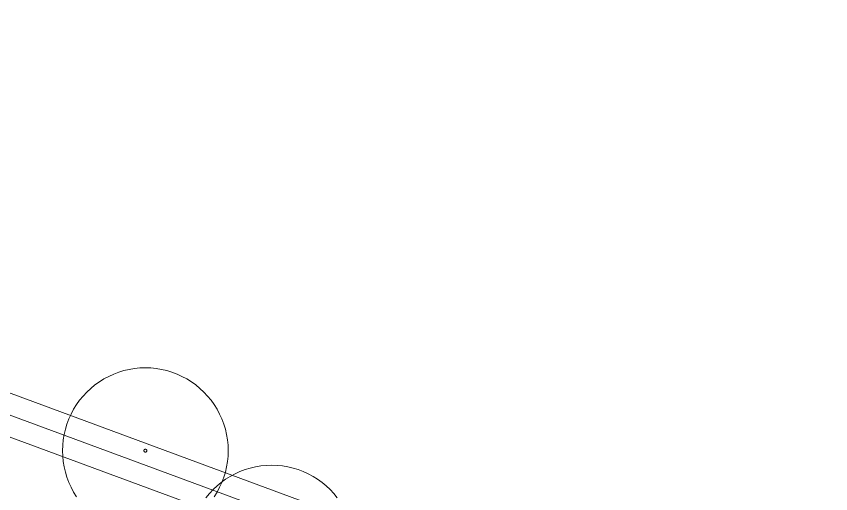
# Model space of a CAD drawing. Header units: inches. Extents: x 501854 to 503583, y 4345579 to 4347155.
# Drawn here: x 502503.23 to 502542.57, y 4346464.46 to 4346487.5 of the extents above; entities that cross this region are included whole.
import ezdxf

# ---------------------------------------------------------------- set-up
doc = ezdxf.new("R2010")
doc.units = ezdxf.units.IN
doc.header["$MEASUREMENT"] = 0
for name, color, linetype, lineweight in [('cp_alberi_linea', 252, 'Continuous', 9), ('cp_recinzioni leggere_linea', 132, 'Continuous', 9), ('cp_vegetazione_linee', 34, 'Continuous', 5)]:
    doc.layers.add(name, color=color, linetype=linetype, lineweight=lineweight)

msp = doc.modelspace()

# ---------------------------------------------------------------- linework, layer by layer
at = {"layer": 'cp_alberi_linea'}
for points in [[(502512.792, 4346464.312), (502512.93, 4346464.534), (502513.053, 4346464.765), (502513.161, 4346465.003), (502513.254, 4346465.248), (502513.33, 4346465.499), (502513.389, 4346465.754), (502513.432, 4346466.012), (502513.457, 4346466.272), (502513.466, 4346466.534), (502513.457, 4346466.796), (502513.432, 4346467.056), (502513.389, 4346467.314), (502513.33, 4346467.569), (502513.254, 4346467.82), (502513.161, 4346468.065), (502513.053, 4346468.303), (502512.93, 4346468.534), (502512.792, 4346468.756), (502512.639, 4346468.969), (502512.473, 4346469.171), (502512.294, 4346469.363), (502512.103, 4346469.541), (502511.901, 4346469.708), (502511.688, 4346469.86), (502511.466, 4346469.998), (502511.235, 4346470.122), (502510.997, 4346470.23), (502510.752, 4346470.322), (502510.501, 4346470.398), (502510.246, 4346470.457), (502509.988, 4346470.5), (502509.728, 4346470.526), (502509.466, 4346470.534), (502509.204, 4346470.526), (502508.944, 4346470.5), (502508.686, 4346470.457), (502508.431, 4346470.398), (502508.18, 4346470.322), (502507.935, 4346470.23), (502507.697, 4346470.122), (502507.466, 4346469.998), (502507.244, 4346469.86), (502507.031, 4346469.708), (502506.829, 4346469.541), (502506.637, 4346469.363), (502506.459, 4346469.171), (502506.292, 4346468.969), (502506.14, 4346468.756), (502506.002, 4346468.534), (502505.878, 4346468.303), (502505.77, 4346468.065), (502505.678, 4346467.82), (502505.602, 4346467.569), (502505.543, 4346467.314), (502505.5, 4346467.056), (502505.474, 4346466.796), (502505.466, 4346466.534), (502505.474, 4346466.272), (502505.5, 4346466.012), (502505.543, 4346465.754), (502505.602, 4346465.499), (502505.678, 4346465.248), (502505.77, 4346465.003), (502505.878, 4346464.765), (502506.002, 4346464.534), (502506.14, 4346464.312)], [(502518.737, 4346464.265), (502518.571, 4346464.468), (502518.392, 4346464.659), (502518.201, 4346464.838), (502517.999, 4346465.004), (502517.786, 4346465.156), (502517.564, 4346465.294), (502517.333, 4346465.418), (502517.095, 4346465.526), (502516.85, 4346465.618), (502516.599, 4346465.694), (502516.344, 4346465.753), (502516.086, 4346465.796), (502515.826, 4346465.822), (502515.564, 4346465.83), (502515.302, 4346465.822), (502515.042, 4346465.796), (502514.784, 4346465.753), (502514.529, 4346465.694), (502514.278, 4346465.618), (502514.033, 4346465.526), (502513.795, 4346465.418), (502513.564, 4346465.294), (502513.342, 4346465.156), (502513.129, 4346465.004), (502512.927, 4346464.838), (502512.736, 4346464.659), (502512.557, 4346464.468), (502512.391, 4346464.265)]]:
    msp.add_lwpolyline(points, dxfattribs=at)
msp.add_lwpolyline([(502509.536, 4346466.539), (502509.535, 4346466.543), (502509.535, 4346466.548), (502509.534, 4346466.552), (502509.532, 4346466.557), (502509.531, 4346466.561), (502509.529, 4346466.565), (502509.527, 4346466.569), (502509.524, 4346466.573), (502509.522, 4346466.577), (502509.519, 4346466.58), (502509.515, 4346466.584), (502509.512, 4346466.587), (502509.509, 4346466.59), (502509.505, 4346466.592), (502509.501, 4346466.595), (502509.497, 4346466.597), (502509.493, 4346466.599), (502509.488, 4346466.6), (502509.484, 4346466.602), (502509.48, 4346466.603), (502509.475, 4346466.604), (502509.47, 4346466.604), (502509.466, 4346466.604), (502509.461, 4346466.604), (502509.457, 4346466.604), (502509.452, 4346466.603), (502509.448, 4346466.602), (502509.443, 4346466.6), (502509.439, 4346466.599), (502509.435, 4346466.597), (502509.431, 4346466.595), (502509.427, 4346466.592), (502509.423, 4346466.59), (502509.42, 4346466.587), (502509.416, 4346466.584), (502509.413, 4346466.58), (502509.41, 4346466.577), (502509.408, 4346466.573), (502509.405, 4346466.569), (502509.403, 4346466.565), (502509.401, 4346466.561), (502509.4, 4346466.557), (502509.398, 4346466.552), (502509.397, 4346466.548), (502509.396, 4346466.543), (502509.396, 4346466.539), (502509.396, 4346466.534), (502509.396, 4346466.53), (502509.396, 4346466.525), (502509.397, 4346466.52), (502509.398, 4346466.516), (502509.4, 4346466.512), (502509.401, 4346466.507), (502509.403, 4346466.503), (502509.405, 4346466.499), (502509.408, 4346466.495), (502509.41, 4346466.491), (502509.413, 4346466.488), (502509.416, 4346466.485), (502509.42, 4346466.481), (502509.423, 4346466.478), (502509.427, 4346466.476), (502509.431, 4346466.473), (502509.435, 4346466.471), (502509.439, 4346466.469), (502509.443, 4346466.468), (502509.448, 4346466.466), (502509.452, 4346466.465), (502509.457, 4346466.465), (502509.461, 4346466.464), (502509.466, 4346466.464), (502509.47, 4346466.464), (502509.475, 4346466.465), (502509.48, 4346466.465), (502509.484, 4346466.466), (502509.488, 4346466.468), (502509.493, 4346466.469), (502509.497, 4346466.471), (502509.501, 4346466.473), (502509.505, 4346466.476), (502509.509, 4346466.478), (502509.512, 4346466.481), (502509.515, 4346466.485), (502509.519, 4346466.488), (502509.522, 4346466.491), (502509.524, 4346466.495), (502509.527, 4346466.499), (502509.529, 4346466.503), (502509.531, 4346466.507), (502509.532, 4346466.512), (502509.534, 4346466.516), (502509.535, 4346466.52), (502509.535, 4346466.525), (502509.536, 4346466.53), (502509.536, 4346466.534)], close=True, dxfattribs=at)
at = {"layer": 'cp_recinzioni leggere_linea'}
msp.add_lwpolyline([(502377.588, 4346478.245), (502388.545, 4346479.626), (502409.697, 4346482.858), (502429.071, 4346487.504), (502466.364, 4346482.898), (502483.137, 4346476.627), (502524.307, 4346461.417), (502547.138, 4346453.239), (502585.971, 4346448.386)], dxfattribs=at)
at = {"layer": 'cp_vegetazione_linee'}
for points in [[(502275.41, 4346462.555), (502317.466, 4346468.597), (502377.721, 4346477.254), (502388.683, 4346478.636), (502409.89, 4346481.876), (502429.128, 4346486.489), (502466.124, 4346481.92), (502482.789, 4346475.69), (502523.965, 4346460.477), (502546.904, 4346452.261), (502585.955, 4346447.38), (502606.038, 4346448.84), (502634.559, 4346450.563), (502659.979, 4346451.587), (502688.863, 4346451.853), (502722.539, 4346448.771)], [(502275.687, 4346461.585), (502317.608, 4346467.607), (502377.855, 4346476.263), (502388.821, 4346477.645), (502410.082, 4346480.894), (502429.185, 4346485.475), (502465.885, 4346480.942), (502482.44, 4346474.752), (502523.623, 4346459.537), (502546.671, 4346451.282), (502585.929, 4346446.376), (502606.104, 4346447.842), (502634.609, 4346449.564), (502660.004, 4346450.587), (502688.822, 4346450.853), (502722.448, 4346447.775)]]:
    msp.add_lwpolyline(points, dxfattribs=at)

doc.saveas('drawing.dxf')
